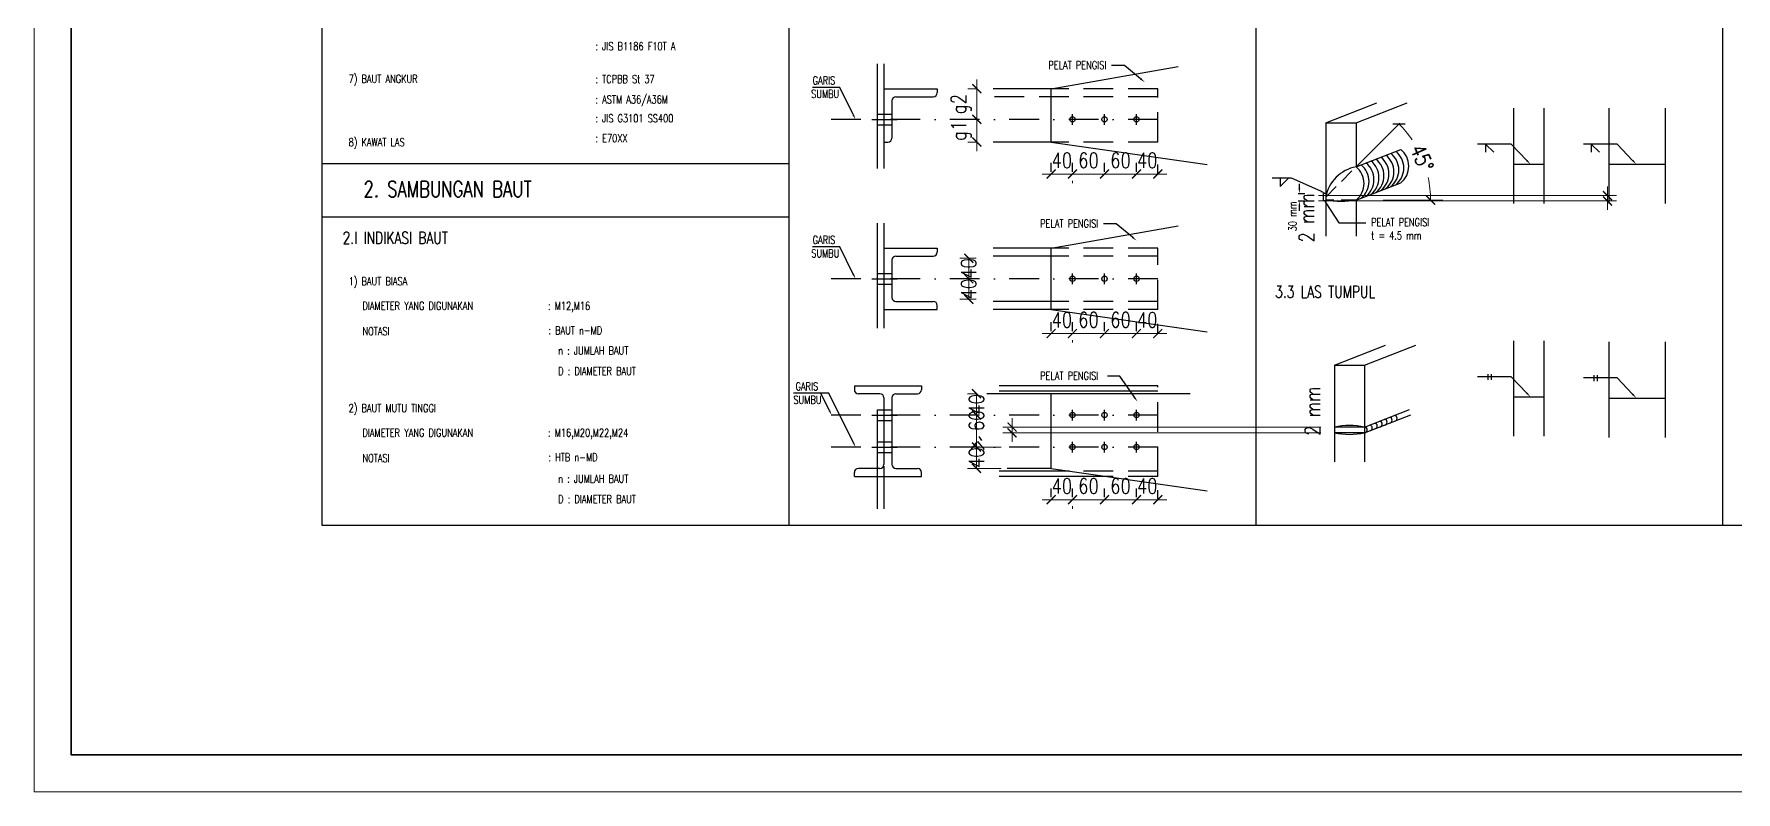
# Model space of a CAD drawing. Header units: inches. Extents: x 266054 to 836293, y -258454 to -102650.
# Drawn here: x 444722 to 467642, y -160905 to -150696 of the extents above; entities that cross this region are included whole.
import ezdxf
from ezdxf.enums import TextEntityAlignment as Align

# ---------------------------------------------------------------- set-up
doc = ezdxf.new("R2010")
doc.units = ezdxf.units.IN
doc.header["$LTSCALE"] = 800
doc.header["$MEASUREMENT"] = 0
for name, pattern in [('DASHDOT', [1, 0.5, -0.25, 0, -0.25]), ('DASHDOT2', [12.7, 6.35, -3.175, 0, -3.175]), ('DASHED', [0.75, 0.5, -0.25]), ('HIDDEN', [0.375, 0.25, -0.125]), ('HIDDEN2', [0.1875, 0.125, -0.0625])]:
    doc.linetypes.add(name, pattern=pattern)
for name, color, linetype, lineweight in [('DIMENSI', 179, 'Continuous', 0), ('GRS KOP', 1, 'Continuous', 35), ('kop', 7, 'Continuous', 20)]:
    doc.layers.add(name, color=color, linetype=linetype, lineweight=lineweight)
for name, color, linetype in [('LOGO', 7, 'Continuous'), ('U000D1', 8, 'Continuous'), ('U000G1', 1, 'Continuous'), ('U000G2', 7, 'Continuous'), ('U000G3', 3, 'Continuous'), ('U000GA', 9, 'HIDDEN2'), ('U000GG', 9, 'DASHDOT2'), ('U000H9', 9, 'Continuous'), ('U000T2', 7, 'Continuous'), ('U000T3', 7, 'Continuous')]:
    doc.layers.add(name, color=color, linetype=linetype)
doc.styles.add('BARU', font='arial.ttf')
doc.styles.add('ROMANS', font='romans.shx', dxfattribs={"width": 0.8, "height": 0.25})
doc.styles.add('SIMPLEX', font='SIMPLEX')
doc.styles.get("Standard").update_dxf_attribs({"font": 'romans.shx'})

# ---------------------------------------------------------------- blocks, each defined once
blk = doc.blocks.new('_ArchTick')
at = {"layer": 'LOGO', "color": 0, "const_width": 0.15}
blk.add_lwpolyline([(-0.5, -0.5), (0.5, 0.5)], dxfattribs=at)
blk = doc.blocks.new('kop')
at = {"layer": 'GRS KOP'}
blk.add_lwpolyline([(1, 54), (83, 54), (83, 1), (1, 1)], close=True, dxfattribs=at)
at = {"layer": 'kop', "color": 7}
for p, q in [((0, 55), (0, 0)), ((0, 0), (84, 0))]:
    blk.add_line(p, q, dxfattribs=at)
at = {"layer": 'kop', "style": 'BARU', "flags": 4}
for p, height in [((73.8, 5.4), 0.35), ((73.8, 4.9), 0.35), ((80.303, 5.382), 0.25), ((80.303, 4.882), 0.25), ((73.8, 4.4), 0.35), ((80.303, 4.382), 0.25)]:
    blk.add_attdef('-', p, '', height=height, dxfattribs=at)
at = {"layer": 'kop', "flags": 4}
for tag, p in [('AR-00', (78.057, 2.648)), ('00', (81.238, 2.647))]:
    blk.add_attdef(tag, text='', height=0.35, dxfattribs=at).set_placement(p, align=Align.MIDDLE)

msp = doc.modelspace()

# ---------------------------------------------------------------- linework, layer by layer
for p, q in [((448601.9, -157313.4), (448601.9, -136577.9)), ((454888.7, -137655.7), (454888.7, -157313.4)), ((461175.5, -137655.7), (461175.5, -157313.4)), ((467462.3, -137655.7), (467462.3, -157313.4)), ((448601.9, -152439.9), (454888.7, -152439.9)), ((448601.9, -153158.4), (454888.7, -153158.4)), ((473749.1, -157313.4), (448601.9, -157313.4))]:
    msp.add_line(p, q)
at = {"layer": 'DIMENSI', "color": 8, "lineweight": 0, "ltscale": 0.2}
for p, q in [((457411.5, -151432), (457296.2, -151432)), ((457417.7, -151432), (457417.7, -151310.5)), ((457417.7, -151432), (457417.7, -151845.1)), ((457417.7, -151845.1), (457417.7, -151723.6)), ((457411.5, -151845.1), (457296.2, -151845.1)), ((457411.5, -151845.1), (457296.2, -151845.1)), ((457417.7, -151845.1), (457417.7, -151966.6)), ((457417.7, -151845.1), (457417.7, -152150.5)), ((457411.5, -152150.5), (457296.2, -152150.5)), ((457417.7, -152150.5), (457417.7, -152272)), ((458419.3, -152582.4), (458297.8, -152582.4)), ((458419.3, -152493.1), (458419.3, -152460.9)), ((458419.3, -152582.4), (458706.6, -152582.4)), ((458706.6, -152582.4), (458585.1, -152582.4)), ((458706.6, -152493.1), (458706.6, -152460.9)), ((458706.6, -152582.4), (458828.1, -152582.4)), ((458706.6, -152582.4), (459137.7, -152582.4)), ((459137.7, -152582.4), (459016.2, -152582.4)), ((459137.7, -152582.4), (459568.8, -152582.4)), ((459137.7, -152582.4), (459259.2, -152582.4)), ((459568.8, -152582.4), (459447.3, -152582.4)), ((459568.8, -152582.4), (459690.3, -152582.4)), ((459568.8, -152582.4), (459856.2, -152582.4)), ((459856.2, -152582.4), (459977.7, -152582.4)), ((458706.6, -152671.7), (458706.6, -152703.9)), ((462021.8, -152872.2), (466032.1, -152872.2)), ((465910.6, -152872.2), (465910.6, -152750.7)), ((465910.6, -152944.1), (465910.6, -152872.2)), ((462021.8, -152944.1), (466032.1, -152944.1)), ((465910.6, -152944.1), (465910.6, -153065.6)), ((457411.5, -153716.5), (457188.4, -153716.5)), ((457309.9, -153716.5), (457309.9, -153992.5)), ((457411.5, -153992.5), (457188.4, -153992.5)), ((457411.5, -153992.5), (457188.4, -153992.5)), ((457309.9, -153992.5), (457309.9, -154268.6)), ((457411.5, -154268.6), (457188.4, -154268.6)), ((458419.3, -154640.5), (458419.3, -154608.3)), ((458706.6, -154640.5), (458706.6, -154608.3)), ((458419.3, -154729.8), (458297.8, -154729.8)), ((458419.3, -154729.8), (458706.6, -154729.8)), ((458706.6, -154729.8), (458585.1, -154729.8)), ((458706.6, -154729.8), (458828.1, -154729.8)), ((458706.6, -154729.8), (459137.7, -154729.8)), ((458706.6, -154819.1), (458706.6, -154851.3)), ((459137.7, -154729.8), (459016.2, -154729.8)), ((459137.7, -154729.8), (459568.8, -154729.8)), ((459137.7, -154729.8), (459259.2, -154729.8)), ((459568.8, -154729.8), (459447.3, -154729.8)), ((459568.8, -154729.8), (459690.3, -154729.8)), ((459568.8, -154729.8), (459856.2, -154729.8)), ((459856.2, -154729.8), (459977.7, -154729.8)), ((457400.5, -155540.3), (457292.7, -155540.3)), ((457414.2, -155827.7), (457414.2, -155540.3)), ((457400.5, -155827.7), (457292.7, -155827.7)), ((457400.5, -155827.7), (457292.7, -155827.7)), ((457414.2, -156258.8), (457414.2, -155827.7)), ((462052.8, -155989.4), (457770.8, -155989.4)), ((462052.8, -156066.5), (457770.8, -156066.5)), ((457892.3, -155989.4), (457892.3, -155867.9)), ((457892.3, -156066.5), (457892.3, -155989.4)), ((457892.3, -156066.5), (457892.3, -156188)), ((457745.3, -156258.8), (457292.7, -156258.8)), ((457745.3, -156258.8), (457292.7, -156258.8)), ((457414.2, -156546.2), (457414.2, -156258.8)), ((457745.3, -156546.2), (457292.7, -156546.2)), ((458419.3, -156967.9), (458297.8, -156967.9)), ((458419.3, -156878.6), (458419.3, -156846.4)), ((458419.3, -156967.9), (458706.6, -156967.9)), ((458706.6, -156967.9), (458585.1, -156967.9)), ((458706.6, -156878.6), (458706.6, -156846.4)), ((458706.6, -156967.9), (458828.1, -156967.9)), ((458706.6, -156967.9), (459137.7, -156967.9)), ((459137.7, -156967.9), (459016.2, -156967.9)), ((459137.7, -156967.9), (459568.8, -156967.9)), ((459137.7, -156967.9), (459259.2, -156967.9)), ((459568.8, -156967.9), (459447.3, -156967.9)), ((459568.8, -156967.9), (459690.3, -156967.9)), ((459568.8, -156967.9), (459856.2, -156967.9)), ((459856.2, -156967.9), (459977.7, -156967.9)), ((458706.6, -157057.2), (458706.6, -157089.4))]:
    msp.add_line(p, q, dxfattribs=at)
for start, end in [(33.90934, 45), (0, 12.11537)]:
    msp.add_arc((462075.8, -152933.7), 1453.5, start, end, dxfattribs=at)
at = {"layer": 'U000D1'}
for p, q in [((459405.4, -151120.5), (459233.3, -151120.5)), ((459624.8, -151298.7), (459405.4, -151120.5)), ((455475, -151413.9), (455204.9, -151413.9)), ((455571.8, -151413.9), (455475, -151413.9)), ((455753, -151780.7), (455571.8, -151413.9)), ((464616.2, -152177.4), (464162.2, -152177.4)), ((464267.4, -152177.4), (464378.8, -152288.9)), ((464267.4, -152177.4), (464267.4, -152288.9)), ((464824, -152397.5), (464616.2, -152177.4)), ((466042.1, -152177.4), (465588.1, -152177.4)), ((465693.3, -152177.4), (465804.7, -152288.9)), ((465693.3, -152177.4), (465693.3, -152288.9)), ((466249.9, -152397.5), (466042.1, -152177.4)), ((458419.3, -152550.2), (458419.3, -152430.6)), ((458706.6, -152550.2), (458706.6, -152430.6)), ((459137.7, -152550.2), (459137.7, -152430.6)), ((459568.8, -152550.2), (459568.8, -152430.6)), ((459856.2, -152572.7), (459856.2, -152453.2)), ((461656, -152637.7), (461397.3, -152637.7)), ((461502.5, -152637.7), (461502.5, -152749.2)), ((461613.9, -152637.7), (461502.5, -152749.2)), ((462051.4, -152814), (461656, -152637.7)), ((461744.6, -152843.3), (461834.2, -152843.3)), ((461762.4, -152770.7), (461762.4, -152711.9)), ((462081.1, -152843.3), (462081.1, -152944.1)), ((462117, -152843.3), (462081.1, -152843.3)), ((461744.6, -152944.1), (461834.2, -152944.1)), ((461762.4, -153075.4), (461762.4, -153016.6)), ((462117, -152944.1), (462081.1, -152944.1)), ((462127.5, -152983.1), (462291.8, -153241)), ((459294.5, -153254.3), (459122.5, -153254.3)), ((459514, -153432.5), (459294.5, -153254.3)), ((462291.8, -153241), (462655.9, -153241)), ((455475, -153561.3), (455204.9, -153561.3)), ((455571.8, -153561.3), (455475, -153561.3)), ((455753, -153928.1), (455571.8, -153561.3)), ((458419.3, -154697.6), (458419.3, -154578.1)), ((458706.6, -154697.6), (458706.6, -154578.1)), ((459137.7, -154697.6), (459137.7, -154578.1)), ((459568.8, -154697.6), (459568.8, -154578.1)), ((459856.2, -154720.1), (459856.2, -154600.6)), ((459182.8, -155304.7), (459179.5, -155304.7)), ((459343.9, -155304.7), (459182.8, -155304.7)), ((459539.8, -155586.7), (459343.9, -155304.7)), ((464616.2, -155311), (464162.2, -155311)), ((464302, -155275.8), (464302, -155355.6)), ((464341.6, -155311), (464338.4, -155311)), ((464347.3, -155275.8), (464347.3, -155355.6)), ((464824, -155531), (464616.2, -155311)), ((466042.1, -155326.6), (465588.1, -155326.6)), ((465727.9, -155291.5), (465727.9, -155371.3)), ((465767.5, -155326.6), (465764.3, -155326.6)), ((465773.2, -155291.5), (465773.2, -155371.3)), ((466249.9, -155546.7), (466042.1, -155326.6)), ((455263.5, -155534.5), (454948.5, -155534.5)), ((455427.2, -155534.5), (455212.1, -155534.5)), ((455431.1, -155763.3), (455318.1, -155534.5)), ((455753, -156194.4), (455427.2, -155534.5)), ((464644.3, -155583.2), (465052.7, -155583.2)), ((458419.3, -156935.7), (458419.3, -156816.1)), ((458706.6, -156935.7), (458706.6, -156816.1)), ((459137.7, -156935.7), (459137.7, -156816.1)), ((459568.8, -156935.7), (459568.8, -156816.1)), ((459856.2, -156958.2), (459856.2, -156838.7))]:
    msp.add_line(p, q, dxfattribs=at)
for points in [[(459632.3, -151289.4), (459617.2, -151308), (459680.6, -151344)], [(455763.7, -151775.4), (455742.2, -151786), (455784.8, -151845.1)], [(464832.7, -152389.2), (464815.3, -152405.7), (464873.3, -152449.7)], [(466258.6, -152389.2), (466241.2, -152405.7), (466299.2, -152449.7)], [(461750.4, -152771.4), (461774.3, -152771.4), (461762.4, -152843.3)], [(462056.2, -152803.1), (462046.5, -152824.9), (462117, -152843.3)], [(461750.4, -153015.9), (461774.3, -153015.9), (461762.4, -152944.1)], [(462117.4, -152989.5), (462137.7, -152976.6), (462089, -152922.5)], [(459521.5, -153423.2), (459506.4, -153441.8), (459569.7, -153477.8)], [(455763.7, -153922.8), (455742.2, -153933.4), (455784.8, -153992.5)], [(459549.6, -155579.8), (459530, -155593.5), (459580.8, -155645.7)], [(464832.7, -155522.8), (464815.3, -155539.2), (464873.3, -155583.2)], [(466258.6, -155538.4), (466241.2, -155554.9), (466299.2, -155598.9)], [(455441.8, -155758), (455420.3, -155768.6), (455462.9, -155827.7)], [(455763.7, -156189.1), (455742.2, -156199.7), (455784.8, -156258.8)]]:
    msp.add_solid(points, dxfattribs=at)
at = {"layer": 'U000G1'}
for p, q in [((458706.6, -151917), (458706.6, -151773.3)), ((459137.7, -151917), (459137.7, -151773.3)), ((459568.8, -151917), (459568.8, -151773.3)), ((458706.6, -154064.4), (458706.6, -153920.7)), ((459137.7, -154064.4), (459137.7, -153920.7)), ((459568.8, -154064.4), (459568.8, -153920.7)), ((458706.6, -155899.5), (458706.6, -155755.8)), ((459137.7, -155899.5), (459137.7, -155755.8)), ((459568.8, -155899.5), (459568.8, -155755.8)), ((458706.6, -156330.6), (458706.6, -156186.9)), ((459137.7, -156330.6), (459137.7, -156186.9)), ((459568.8, -156330.6), (459568.8, -156186.9))]:
    msp.add_line(p, q, dxfattribs=at)
for centre in [(458706.6, -151845.1), (459137.7, -151845.1), (459568.8, -151845.1), (458706.6, -153992.5), (459137.7, -153992.5), (459568.8, -153992.5), (458706.6, -155827.7), (459137.7, -155827.7), (459568.8, -155827.7), (458706.6, -156258.8), (459137.7, -156258.8), (459568.8, -156258.8)]:
    msp.add_circle(centre, 35.9, dxfattribs=at)
at = {"layer": 'U000G2'}
for p, q in [((456077.6, -151097.7), (456077.6, -152509.2)), ((456167.4, -151097.7), (456167.4, -152509.2)), ((458419.3, -151432), (460129, -151133.6)), ((456167.4, -151432), (456885.9, -151432)), ((456885.9, -151432), (456885.9, -151485.9)), ((458419.3, -151432), (457638.7, -151432)), ((458419.3, -152150.5), (458419.3, -151432)), ((456275.2, -151593.7), (456275.2, -152096.6)), ((456329.1, -151539.8), (456832, -151539.8)), ((462117, -151890.6), (462805.2, -151622.9)), ((462525.4, -151890.6), (463213.7, -151622.9)), ((464644.3, -151693.5), (464644.3, -152978.9)), ((465052.7, -151693.5), (465052.7, -152978.9)), ((465928.5, -151693.5), (465928.5, -152978.9)), ((466686.4, -151693.5), (466686.4, -152978.9)), ((456005.8, -151845.1), (456347.1, -151845.1)), ((456077.6, -151773.3), (456275.2, -151773.3)), ((456077.6, -151917), (456275.2, -151917)), ((462117, -151890.6), (462117, -153418)), ((462117, -151890.6), (462525.4, -151890.6)), ((462525.4, -151890.6), (462525.4, -152484.1)), ((456167.4, -152150.5), (456221.3, -152150.5)), ((458419.3, -152150.5), (457638.7, -152150.5)), ((458419.3, -152150.5), (460519.3, -152453.5)), ((462525.4, -152484.1), (463128.1, -152249.7)), ((462525.4, -152933.7), (463128.1, -152699.3)), ((462525.4, -152933.7), (462525.4, -153418)), ((456077.6, -153245.1), (456077.6, -154656.6)), ((456167.4, -153245.1), (456167.4, -154656.6)), ((458419.3, -153579.4), (460129, -153281)), ((456167.4, -153579.4), (456885.9, -153579.4)), ((456275.2, -153741.1), (456275.2, -154244)), ((456329.1, -153687.2), (456832, -153687.2)), ((456885.9, -153579.4), (456885.9, -153633.3)), ((458419.3, -153579.4), (457638.7, -153579.4)), ((458419.3, -153687.2), (457638.7, -153687.2)), ((458419.3, -154405.7), (458419.3, -153579.4)), ((456005.8, -153992.5), (456347.1, -153992.5)), ((456077.6, -153920.7), (456275.2, -153920.7)), ((456077.6, -154064.4), (456275.2, -154064.4)), ((456167.4, -154405.7), (456885.9, -154405.7)), ((456329.1, -154297.9), (456832, -154297.9)), ((456885.9, -154405.7), (456885.9, -154351.8)), ((458419.3, -154297.9), (457638.7, -154297.9)), ((458419.3, -154405.7), (457638.7, -154405.7)), ((458419.3, -154405.7), (460519.3, -154708.6)), ((462233.1, -155155.6), (462921.3, -154887.9)), ((462641.5, -155155.6), (463329.8, -154887.9)), ((464644.3, -154827), (464644.3, -156112.5)), ((465052.7, -154827), (465052.7, -156112.5)), ((465928.5, -154842.7), (465928.5, -156128.1)), ((466686.4, -154842.7), (466686.4, -156128.1)), ((462233.1, -155155.6), (462641.5, -155155.6)), ((462233.1, -155155.6), (462233.1, -156459.7)), ((462641.5, -155155.6), (462641.5, -156459.7)), ((455769.2, -155432.5), (455769.2, -155486.4)), ((455769.2, -155432.5), (456673.4, -155432.5)), ((456113.5, -155540.3), (455823.1, -155540.3)), ((456167.4, -155594.2), (456167.4, -156492.3)), ((456275.2, -155594.2), (456275.2, -156492.3)), ((456329.1, -155540.3), (456619.6, -155540.3)), ((456673.4, -155432.5), (456673.4, -155486.4)), ((458419.3, -155540.3), (457554.6, -155540.3)), ((459856.2, -155432.5), (457720.9, -155432.5)), ((459856.2, -155504.4), (457720.9, -155504.4)), ((460291.6, -155540.3), (458419.3, -155540.3)), ((458419.3, -156546.2), (458419.3, -155540.3)), ((456005.8, -155827.7), (456347.1, -155827.7)), ((456077.6, -155755.8), (456275.2, -155755.8)), ((456077.6, -155755.8), (456077.6, -157089.1)), ((462641.5, -155989.4), (463244.2, -155755)), ((462641.5, -156066.5), (463264.6, -155824.1)), ((456077.6, -155899.5), (456275.2, -155899.5)), ((456005.8, -156258.8), (456347.1, -156258.8)), ((456077.6, -156186.9), (456275.2, -156186.9)), ((456077.6, -156330.6), (456275.2, -156330.6)), ((456167.4, -156514.4), (456167.4, -157089.1)), ((455769.2, -156654), (455769.2, -156600.1)), ((455769.2, -156654), (456673.4, -156654)), ((456113.5, -156546.2), (455823.1, -156546.2)), ((456329.1, -156546.2), (456619.6, -156546.2)), ((456673.4, -156654), (456673.4, -156600.1)), ((458668.3, -156582.1), (457720.9, -156582.1)), ((459166.3, -156654), (457720.9, -156654)), ((458419.3, -156546.2), (457826.8, -156546.2)), ((458419.3, -156546.2), (460519.3, -156849.1))]:
    msp.add_line(p, q, dxfattribs=at)
for centre, radius, start, end in [((456832, -151485.9), 53.9, 270, 0), ((456329.1, -151593.7), 53.9, 90, 180), ((456221.3, -152096.6), 53.9, 270, 0), ((462623.8, -152990.9), 516.2, 100.98138, 169.01862), ((462321.2, -151314.9), 1631.6, 262.80967, 277.19033), ((456329.1, -153741.1), 53.9, 90, 180), ((456832, -153633.3), 53.9, 270, 0), ((456329.1, -154244), 53.9, 180, 270), ((456832, -154351.8), 53.9, 0, 90), ((455823.1, -155486.4), 53.9, 180, 270), ((456113.5, -155594.2), 53.9, 0, 90), ((456329.1, -155594.2), 53.9, 90, 180), ((456619.6, -155486.4), 53.9, 270, 0), ((462437.3, -156958.4), 990.2, 78.0983, 101.9017), ((462437.3, -155097.6), 990.2, 258.0983, 281.9017), ((456113.5, -156492.3), 53.9, 270, 0), ((456329.1, -156492.3), 53.9, 180, 270), ((455823.1, -156600.1), 53.9, 90, 180), ((456619.6, -156600.1), 53.9, 0, 90)]:
    msp.add_arc(centre, radius, start, end, dxfattribs=at)
at = {"layer": 'U000G3'}
for p, q in [((464644.3, -152449.7), (465052.7, -152449.7)), ((465928.5, -152449.7), (466686.4, -152449.7)), ((465928.5, -155598.9), (466686.4, -155598.9))]:
    msp.add_line(p, q, dxfattribs=at)
at = {"layer": 'U000GA', "linetype": 'DASHED'}
for p, q in [((459856.2, -151432), (458419.3, -151432)), ((459856.2, -152150.5), (459856.2, -151432)), ((459856.2, -151539.8), (457638.7, -151539.8)), ((459856.2, -152150.5), (458419.3, -152150.5)), ((459856.2, -153579.4), (458419.3, -153579.4)), ((459856.2, -153687.2), (458419.3, -153687.2)), ((459856.2, -154405.7), (459856.2, -153579.4)), ((459856.2, -154297.9), (458419.3, -154297.9)), ((459856.2, -154405.7), (458419.3, -154405.7)), ((459856.2, -156654), (459856.2, -155432.5)), ((462641.5, -155989.4), (462233.1, -155989.4)), ((462641.5, -156066.5), (462233.1, -156066.5)), ((459856.2, -156582.1), (458668.3, -156582.1)), ((459856.2, -156654), (459166.3, -156654))]:
    msp.add_line(p, q, dxfattribs=at)
at = {"layer": 'U000GA', "linetype": 'HIDDEN'}
for p, q in [((462117, -152892.6), (462525.4, -152484.1)), ((462525.4, -152933.7), (462117, -152933.7))]:
    msp.add_line(p, q, dxfattribs=at)
at = {"layer": 'U000GG', "linetype": 'DASHDOT'}
for p, q in [((459856.2, -151845.1), (455390, -151845.1)), ((459856.2, -153992.5), (455390, -153992.5)), ((459856.2, -155827.7), (455390, -155827.7)), ((459856.2, -156258.8), (455390, -156258.8))]:
    msp.add_line(p, q, dxfattribs=at)
at = {"layer": 'U000H9'}
for p, q in [((462525.4, -152484.1), (463114.3, -151895.2)), ((462889.9, -152933.7), (463694.5, -152933.7))]:
    msp.add_line(p, q, dxfattribs=at)
for centre, radius, start, end in [((462545.4, -152630.8), 288.6, 308.83114, 51.16886), ((462612.3, -152604.7), 288.6, 308.83114, 51.16886), ((462679.3, -152578.7), 288.6, 308.83114, 51.16886), ((462746.3, -152552.6), 288.6, 308.83114, 51.16886), ((462813.2, -152526.6), 288.6, 308.83114, 51.16886), ((462880.2, -152500.5), 288.6, 308.83114, 51.16886), ((462947.1, -152474.5), 288.6, 308.83114, 51.16886), ((462344.5, -152708.9), 288.6, 308.83114, 51.16886), ((462411.5, -152682.9), 288.6, 308.83114, 51.16886), ((462478.4, -152656.8), 288.6, 308.83114, 51.16886), ((463040.1, -155871.7), 38.7, 274.78103, 85.21897), ((462638.3, -156028), 38.7, 274.78103, 85.21897), ((462705.3, -156001.9), 38.7, 274.78103, 85.21897), ((462772.2, -155975.9), 38.7, 274.78103, 85.21897), ((462839.2, -155949.8), 38.7, 274.78103, 85.21897), ((462906.1, -155923.8), 38.7, 274.78103, 85.21897), ((462973.1, -155897.7), 38.7, 274.78103, 85.21897)]:
    msp.add_arc(centre, radius, start, end, dxfattribs=at)
at = {"layer": 'U000T2'}
for p, q in [((458852.8, -153235.5), (458849.5, -153235.5)), ((458852.8, -155286.2), (458849.5, -155286.2)), ((457444.4, -156116.5), (457482.3, -156171.4))]:
    msp.add_line(p, q, dxfattribs=at)

# ---------------------------------------------------------------- block references
at = {"layer": 'DIMENSI', "color": 8, "lineweight": 0, "ltscale": 0.2, "yscale": 121.5, "zscale": 121.4999999999999}
for p, xscale, rotation in [((457417.7, -151432), 121.5, 270), ((457417.7, -151845.1), 121.5, 90), ((457417.7, -151845.1), 121.5, 270), ((463103.6, -151905.9), 121.4999999999498, 135.0000000000097), ((457417.7, -152150.5), 121.5, 90), ((458706.6, -152582.4), 121.5, 180), ((459137.7, -152582.4), 121.5, 180), ((459568.8, -152582.4), 121.5, 180), ((459856.2, -152582.4), 121.5, 180), ((463529.3, -152933.7), 121.5, 270), ((465910.6, -152872.2), 121.5, 270), ((465910.6, -152944.1), 121.5, 90), ((457309.9, -153716.5), 121.5, 90), ((457309.9, -153992.5), 121.5, 270), ((457309.9, -153992.5), 121.5, 90), ((457309.9, -154268.6), 121.5, 270), ((458706.6, -154729.8), 121.5, 180), ((459137.7, -154729.8), 121.5, 180), ((459568.8, -154729.8), 121.5, 180), ((459856.2, -154729.8), 121.5, 180), ((457414.2, -155540.3), 121.5, 90), ((457414.2, -155827.7), 121.5, 90), ((457414.2, -155827.7), 121.5, 270), ((457892.3, -155989.4), 121.5, 270), ((457892.3, -156066.5), 121.5, 90), ((457414.2, -156258.8), 121.5, 270), ((457414.2, -156258.8), 121.5, 90), ((457414.2, -156546.2), 121.5, 270), ((458706.6, -156967.9), 121.5, 180), ((459137.7, -156967.9), 121.5, 180), ((459568.8, -156967.9), 121.5, 180), ((459856.2, -156967.9), 121.5, 180)]:
    msp.add_blockref('_ArchTick', p, dxfattribs=dict(at, xscale=xscale, rotation=rotation))
at = {"layer": 'DIMENSI', "color": 8, "lineweight": 0, "ltscale": 0.2, "xscale": 121.5, "yscale": 121.5, "zscale": 121.4999999999999}
for p in [(458419.3, -152582.4), (458706.6, -152582.4), (459137.7, -152582.4), (459568.8, -152582.4), (458419.3, -154729.8), (458706.6, -154729.8), (459137.7, -154729.8), (459568.8, -154729.8), (458419.3, -156967.9), (458706.6, -156967.9), (459137.7, -156967.9), (459568.8, -156967.9)]:
    msp.add_blockref('_ArchTick', p, dxfattribs=at)
at = {"layer": 'kop', "xscale": 500, "yscale": 500, "zscale": 500}
msp.add_blockref('kop', (444722.3, -160904.6), dxfattribs=at)

# ---------------------------------------------------------------- texts
at = {"layer": 'DIMENSI', "color": 0, "lineweight": 0, "ltscale": 0.2, "char_height": 202.5, "attachment_point": 5, "rotation": 90, "style": 'ROMANS'}
for s, insert in [('\\A1;g2', (457206.4, -151638.6)), ('\\A1;g1', (457206.8, -151997.8)), ('\\A1;2 mm', (461862.1, -153170.3)), ('\\A1;40', (457309.9, -153854.5)), ('\\A1;40', (457309.9, -154130.6)), ('\\A1;40', (457414.2, -155684)), ('\\A1;2 mm', (461940.8, -155773.9)), ('\\A1;> 60', (457414.2, -156043.2)), ('\\A1;40', (457414.2, -156402.5))]:
    msp.add_mtext(s, dxfattribs=dict(at, insert=insert))
at = {"layer": 'DIMENSI', "color": 0, "lineweight": 0, "ltscale": 0.2, "char_height": 202.5, "attachment_point": 5, "style": 'ROMANS'}
for s, insert in [('\\A1;40', (458562.9, -152398.4)), ('\\A1;60', (458922.2, -152398)), ('\\A1;60', (459353.3, -152398)), ('\\A1;40', (459712.5, -152398.4)), ('\\A1;40', (458562.9, -154545.8)), ('\\A1;60', (458922.2, -154545.4)), ('\\A1;60', (459353.3, -154545.4)), ('\\A1;40', (459712.5, -154545.8)), ('\\A1;40', (458562.9, -156783.9)), ('\\A1;60', (458922.2, -156783.5)), ('\\A1;60', (459353.3, -156783.5)), ('\\A1;40', (459712.5, -156783.9))]:
    msp.add_mtext(s, dxfattribs=dict(at, insert=insert))
at = {"layer": 'DIMENSI', "color": 2, "lineweight": 0, "ltscale": 0.2, "insert": (463413.7, -152365.5), "char_height": 202.5, "attachment_point": 5, "rotation": 293.01235, "style": 'ROMANS'}
msp.add_mtext('\\A1;45°', dxfattribs=at)
at = {"layer": 'U000T2', "style": 'SIMPLEX', "width": 0.75}
for s, height, p in [(': JIS B1186 F10T A', 107.774, (452282.5, -150914.7)), ('7) BAUT ANGKUR', 107.774, (448958.9, -151353.4)), (': TCPBB St 37', 107.774, (452282.5, -151356.1)), (': ASTM A36/A36M', 107.774, (452282.5, -151630.7)), (': JIS G3101 SS400', 107.774, (452282.5, -151884.7)), ('8) KAWAT LAS', 107.774, (448958.9, -152206.6)), (': E70XX', 107.77, (452282.5, -152153.5)), ('1) BAUT BIASA', 107.774, (448958.9, -154079.8)), ('DIAMETER YANG DIGUNAKAN', 107.774, (449144.5, -154410.6)), (': M12,M16', 107.77, (451643.5, -154410.6)), ('NOTASI', 107.77, (449144.5, -154752.6)), (': BAUT n-MD', 107.774, (451649.3, -154741.3)), ('n : JUMLAH BAUT', 107.774, (451780.7, -155014)), ('D : DIAMETER BAUT', 107.774, (451780.7, -155289.6)), ('2) BAUT MUTU TINGGI', 107.774, (448958.9, -155788.7)), ('DIAMETER YANG DIGUNAKAN', 107.774, (449144.5, -156119.5)), (': M16,M20,M22,M24', 107.774, (451643.5, -156119.5)), ('NOTASI', 107.77, (449144.5, -156461.5)), (': HTB n-MD', 107.77, (451649.3, -156450.2)), ('n : JUMLAH BAUT', 107.774, (451780.7, -156738.7)), ('D : DIAMETER BAUT', 107.774, (451780.7, -157014.4))]:
    msp.add_text(s, height=height, dxfattribs=at).set_placement(p)
for s, height, p in [('GARIS', 107.77, (455512.5, -151320.8)), ('PELAT PENGISI', 107.774, (459164.7, -151114.8)), ('SUMBU', 107.77, (455565.4, -151502.4)), ('PELAT PENGISI', 107.774, (459053.9, -153248.6)), ('GARIS', 107.77, (455512.5, -153468.2)), ('SUMBU', 107.77, (455566.8, -153649.8)), ('GARIS', 107.77, (455282.7, -155441.5)), ('PELAT PENGISI', 107.774, (459053.9, -155299.3)), ('SUMBU', 107.77, (455326.4, -155623.1))]:
    msp.add_text(s, height=height, dxfattribs=at).set_placement(p, align=Align.MIDDLE_RIGHT)
at = {"layer": 'U000T2', "linetype": 'ByBlock', "style": 'SIMPLEX', "width": 0.75}
msp.add_text('30 mm', height=107.77, rotation=90, dxfattribs=at).set_placement((461670.7, -153151.8), align=Align.MIDDLE_CENTER)
at = {"layer": 'U000T2', "style": 'SIMPLEX', "width": 0.75}
for s, height, p in [('PELAT PENGISI', 107.774, (462728.9, -153230.6)), ('t = 4.5 mm', 107.77, (462728.9, -153407.9))]:
    msp.add_text(s, height=height, dxfattribs=at).set_placement(p, align=Align.MIDDLE_LEFT)
at = {"layer": 'U000T3', "style": 'SIMPLEX', "width": 0.75}
for s, height, p in [('2. SAMBUNGAN BAUT', 215.548, (449160.2, -152892.1)), ('2.I INDIKASI BAUT', 161.661, (448878, -153521.9)), ('3.3 LAS TUMPUL', 161.661, (461435.6, -154248))]:
    msp.add_text(s, height=height, dxfattribs=at).set_placement(p)

doc.saveas('drawing.dxf')
